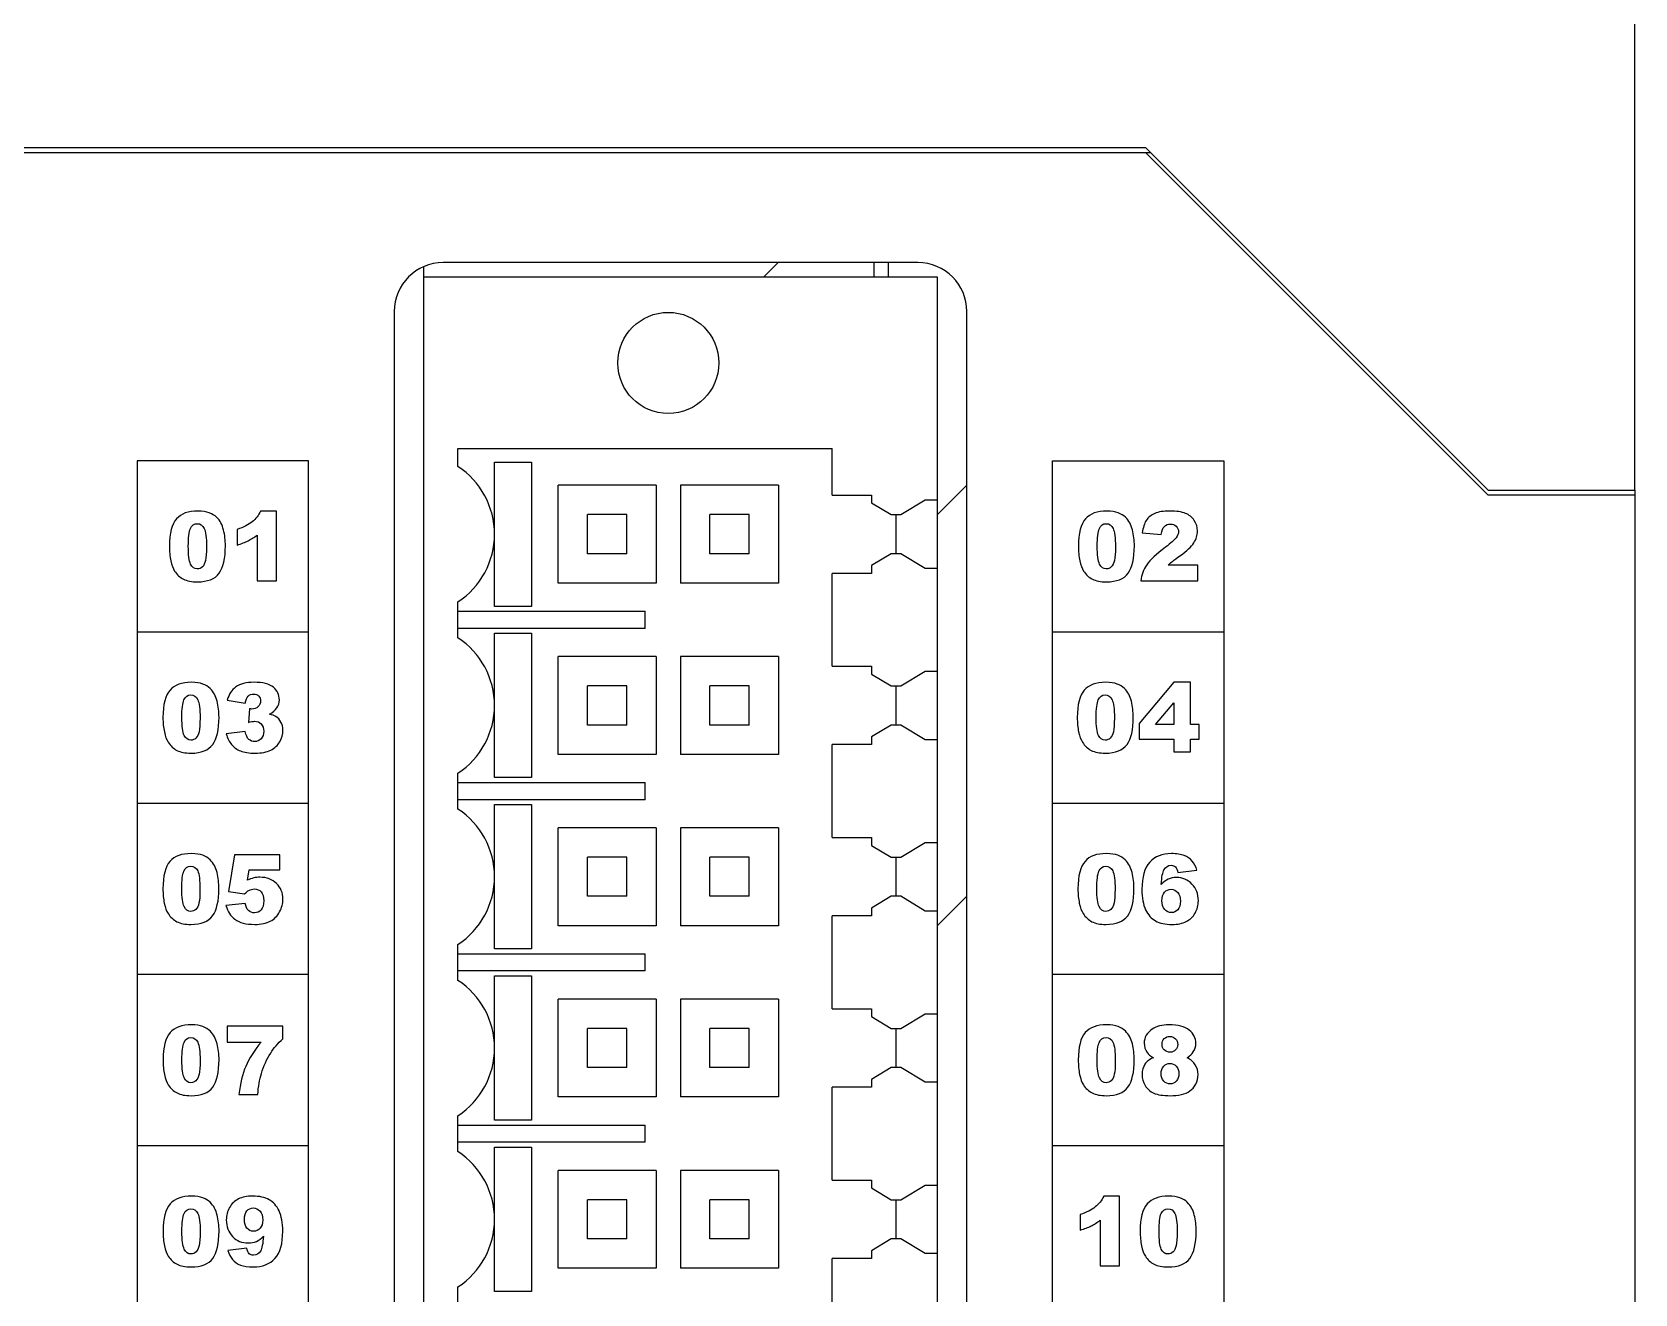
# Model space of a CAD drawing. Header units: millimetres. Extents: x 33 to 632, y -490 to 20.
# Drawn here: x 453.22 to 485.97, y -161.91 to -136.13 of the extents above; entities that cross this region are included whole.
import ezdxf

# ---------------------------------------------------------------- set-up
doc = ezdxf.new("R2010")
doc.units = ezdxf.units.MM

# ---------------------------------------------------------------- blocks, each defined once
blk = doc.blocks.new('MOD_DIM780')
at = {"linetype": 'Continuous'}
for p, q in [((170.969, 124.511), (170.969, 149.511)), ((115.369, 131.411), (161.069, 131.411)), ((115.469, 131.511), (160.969, 131.511)), ((160.969, 131.511), (167.969, 124.511)), ((160.969, 131.411), (167.969, 124.411)), ((146.219, 129.077), (146.219, 128.861)), ((156.319, 129.161), (146.619, 129.161)), ((153.167, 128.861), (153.467, 129.161)), ((155.419, 129.161), (155.419, 128.861)), ((155.719, 128.861), (155.719, 129.161)), ((146.219, 128.861), (146.219, 48.361)), ((156.719, 128.861), (146.219, 128.861)), ((156.719, 48.361), (156.719, 128.861)), ((145.619, 128.161), (145.619, 48.561)), ((157.319, 48.561), (157.319, 128.161)), ((140.369, 125.111), (140.369, 51.611)), ((143.869, 125.111), (140.369, 125.111)), ((143.869, 51.611), (143.869, 125.111)), ((146.919, 124.994), (146.919, 125.361)), ((146.919, 125.361), (154.569, 125.361)), ((154.569, 124.411), (154.569, 125.361)), ((159.069, 51.611), (159.069, 125.111)), ((159.069, 125.111), (162.569, 125.111)), ((162.569, 125.111), (162.569, 51.611)), ((147.669, 123.615), (147.669, 125.086)), ((147.669, 125.086), (148.421, 125.086)), ((148.421, 125.086), (148.421, 122.136)), ((148.969, 122.611), (148.969, 124.611)), ((150.969, 124.611), (148.969, 124.611)), ((150.969, 124.611), (150.969, 122.611)), ((151.469, 124.611), (151.469, 122.611)), ((153.469, 124.611), (151.469, 124.611)), ((153.469, 124.611), (153.469, 122.611)), ((156.719, 124.012), (157.319, 124.612)), ((167.969, 124.511), (170.969, 124.511)), ((170.969, 124.511), (170.969, 38.611)), ((154.569, 124.411), (155.37, 124.411)), ((155.37, 124.411), (155.369, 124.253)), ((155.369, 124.253), (155.772, 124.011)), ((155.969, 124.011), (156.469, 124.311)), ((156.469, 124.311), (156.719, 124.311)), ((170.969, 124.411), (167.969, 124.411)), ((143.212, 124.085), (142.89, 124.085)), ((143.212, 122.661), (143.212, 124.085)), ((149.569, 123.211), (149.569, 124.011)), ((150.369, 124.011), (149.569, 124.011)), ((150.369, 123.211), (150.369, 124.011)), ((152.069, 123.211), (152.069, 124.011)), ((152.869, 124.011), (152.069, 124.011)), ((152.869, 123.211), (152.869, 124.011)), ((155.772, 124.011), (155.969, 124.011)), ((155.869, 124.011), (155.869, 123.211)), ((142.41, 123.709), (142.41, 123.39)), ((142.819, 123.594), (142.819, 122.661)), ((147.669, 122.136), (147.669, 123.607)), ((160.902, 123.638), (161.292, 123.606)), ((150.369, 123.211), (149.569, 123.211)), ((152.869, 123.211), (152.069, 123.211)), ((155.772, 123.211), (155.369, 122.968)), ((155.969, 123.211), (155.772, 123.211)), ((156.469, 122.91), (155.969, 123.211)), ((155.369, 122.968), (155.37, 122.811)), ((156.719, 122.91), (156.469, 122.91)), ((162.041, 122.978), (161.433, 122.978)), ((162.041, 122.661), (162.041, 122.978)), ((142.819, 122.661), (143.212, 122.661)), ((150.969, 122.611), (148.969, 122.611)), ((153.469, 122.611), (151.469, 122.611)), ((154.569, 120.911), (154.569, 122.811)), ((155.37, 122.811), (154.569, 122.811)), ((160.874, 122.661), (162.041, 122.661)), ((146.919, 121.494), (146.919, 122.228)), ((146.919, 122.036), (150.744, 122.036)), ((148.421, 122.136), (147.669, 122.136)), ((150.744, 121.686), (150.744, 122.036)), ((143.869, 121.611), (140.369, 121.611)), ((150.744, 121.686), (146.919, 121.686)), ((147.669, 120.115), (147.669, 121.586)), ((147.669, 121.586), (148.421, 121.586)), ((148.421, 121.586), (148.421, 118.636)), ((162.569, 121.611), (159.069, 121.611)), ((148.969, 119.111), (148.969, 121.111)), ((150.969, 121.111), (148.969, 121.111)), ((150.969, 121.111), (150.969, 119.111)), ((151.469, 121.111), (151.469, 119.111)), ((153.469, 121.111), (151.469, 121.111)), ((153.469, 121.111), (153.469, 119.111)), ((154.569, 120.911), (155.37, 120.911)), ((155.37, 120.911), (155.369, 120.753)), ((155.369, 120.753), (155.772, 120.511)), ((155.969, 120.511), (156.469, 120.811)), ((156.469, 120.811), (156.719, 120.811)), ((161.548, 120.585), (160.84, 119.742)), ((161.887, 120.585), (161.548, 120.585)), ((161.887, 119.724), (161.887, 120.585)), ((142.209, 120.222), (142.576, 120.156)), ((149.569, 119.711), (149.569, 120.511)), ((150.369, 120.511), (149.569, 120.511)), ((150.369, 119.711), (150.369, 120.511)), ((152.069, 119.711), (152.069, 120.511)), ((152.869, 120.511), (152.069, 120.511)), ((152.869, 119.711), (152.869, 120.511)), ((155.772, 120.511), (155.969, 120.511)), ((155.869, 120.511), (155.869, 119.711)), ((142.66, 120.043), (142.64, 119.765)), ((147.669, 118.636), (147.669, 120.107)), ((161.173, 119.724), (161.548, 120.164)), ((161.548, 120.164), (161.548, 119.724)), ((142.576, 119.582), (142.188, 119.53)), ((150.369, 119.711), (149.569, 119.711)), ((152.869, 119.711), (152.069, 119.711)), ((155.772, 119.711), (155.369, 119.468)), ((155.969, 119.711), (155.772, 119.711)), ((156.469, 119.41), (155.969, 119.711)), ((160.84, 119.742), (160.84, 119.422)), ((161.548, 119.724), (161.173, 119.724)), ((162.063, 119.724), (161.887, 119.724)), ((162.063, 119.422), (162.063, 119.724)), ((154.569, 117.411), (154.569, 119.311)), ((155.37, 119.311), (154.569, 119.311)), ((155.369, 119.468), (155.37, 119.311)), ((156.719, 119.41), (156.469, 119.41)), ((160.84, 119.422), (161.548, 119.422)), ((161.548, 119.422), (161.548, 119.161)), ((161.887, 119.161), (161.887, 119.422)), ((161.887, 119.422), (162.063, 119.422)), ((150.969, 119.111), (148.969, 119.111)), ((153.469, 119.111), (151.469, 119.111)), ((161.548, 119.161), (161.887, 119.161)), ((146.919, 117.994), (146.919, 118.728)), ((148.421, 118.636), (147.669, 118.636)), ((146.919, 118.536), (150.744, 118.536)), ((150.744, 118.186), (150.744, 118.536)), ((143.869, 118.111), (140.369, 118.111)), ((150.744, 118.186), (146.919, 118.186)), ((147.669, 116.615), (147.669, 118.086)), ((147.669, 118.086), (148.421, 118.086)), ((148.421, 118.086), (148.421, 115.136)), ((162.569, 118.111), (159.069, 118.111)), ((148.969, 115.611), (148.969, 117.611)), ((150.969, 117.611), (148.969, 117.611)), ((150.969, 117.611), (150.969, 115.611)), ((151.469, 117.611), (151.469, 115.611)), ((153.469, 117.611), (151.469, 117.611)), ((153.469, 117.611), (153.469, 115.611)), ((154.569, 117.411), (155.37, 117.411)), ((155.37, 117.411), (155.369, 117.253)), ((155.369, 117.253), (155.772, 117.011)), ((155.969, 117.011), (156.469, 117.311)), ((156.469, 117.311), (156.719, 117.311)), ((142.355, 117.061), (142.232, 116.308)), ((143.279, 117.061), (142.355, 117.061)), ((143.279, 116.75), (143.279, 117.061)), ((149.569, 116.211), (149.569, 117.011)), ((150.369, 117.011), (149.569, 117.011)), ((150.369, 116.211), (150.369, 117.011)), ((152.069, 116.211), (152.069, 117.011)), ((152.869, 117.011), (152.069, 117.011)), ((152.869, 116.211), (152.869, 117.011)), ((155.772, 117.011), (155.969, 117.011)), ((155.869, 117.011), (155.869, 116.211)), ((142.62, 116.54), (142.653, 116.75)), ((142.653, 116.75), (143.279, 116.75)), ((147.669, 115.136), (147.669, 116.607)), ((161.633, 116.698), (162.02, 116.746)), ((142.232, 116.308), (142.563, 116.26)), ((142.575, 116.067), (142.181, 116.024)), ((150.369, 116.211), (149.569, 116.211)), ((152.869, 116.211), (152.069, 116.211)), ((155.772, 116.211), (155.369, 115.968)), ((155.369, 115.968), (155.37, 115.811)), ((155.969, 116.211), (155.772, 116.211)), ((156.469, 115.91), (155.969, 116.211)), ((156.719, 115.612), (157.319, 116.212)), ((150.969, 115.611), (148.969, 115.611)), ((153.469, 115.611), (151.469, 115.611)), ((154.569, 113.911), (154.569, 115.811)), ((155.37, 115.811), (154.569, 115.811)), ((156.719, 115.91), (156.469, 115.91)), ((146.919, 114.494), (146.919, 115.228)), ((146.919, 115.036), (150.744, 115.036)), ((148.421, 115.136), (147.669, 115.136)), ((150.744, 114.686), (150.744, 115.036)), ((150.744, 114.686), (146.919, 114.686)), ((143.869, 114.611), (140.369, 114.611)), ((147.669, 113.115), (147.669, 114.586)), ((147.669, 114.586), (148.421, 114.586)), ((148.421, 114.586), (148.421, 111.636)), ((162.569, 114.611), (159.069, 114.611)), ((148.969, 112.111), (148.969, 114.111)), ((150.969, 114.111), (148.969, 114.111)), ((150.969, 114.111), (150.969, 112.111)), ((151.469, 114.111), (151.469, 112.111)), ((153.469, 114.111), (151.469, 114.111)), ((153.469, 114.111), (153.469, 112.111)), ((154.569, 113.911), (155.37, 113.911)), ((155.37, 113.911), (155.369, 113.753)), ((155.369, 113.753), (155.772, 113.511)), ((155.969, 113.511), (156.469, 113.811)), ((156.469, 113.811), (156.719, 113.811)), ((142.207, 113.561), (142.207, 113.232)), ((143.343, 113.561), (142.207, 113.561)), ((143.343, 113.298), (143.343, 113.561)), ((149.569, 112.711), (149.569, 113.511)), ((150.369, 113.511), (149.569, 113.511)), ((150.369, 112.711), (150.369, 113.511)), ((152.069, 112.711), (152.069, 113.511)), ((152.869, 113.511), (152.069, 113.511)), ((152.869, 112.711), (152.869, 113.511)), ((155.772, 113.511), (155.969, 113.511)), ((155.869, 113.511), (155.869, 112.711)), ((142.207, 113.232), (142.898, 113.232)), ((147.669, 111.636), (147.669, 113.107)), ((150.369, 112.711), (149.569, 112.711)), ((152.869, 112.711), (152.069, 112.711)), ((155.772, 112.711), (155.369, 112.468)), ((155.969, 112.711), (155.772, 112.711)), ((156.469, 112.41), (155.969, 112.711)), ((155.369, 112.468), (155.37, 112.311)), ((156.719, 112.41), (156.469, 112.41)), ((142.443, 112.161), (142.831, 112.161)), ((150.969, 112.111), (148.969, 112.111)), ((153.469, 112.111), (151.469, 112.111)), ((155.37, 112.311), (154.569, 112.311)), ((154.569, 110.411), (154.569, 112.311)), ((146.919, 110.994), (146.919, 111.728)), ((146.919, 111.536), (150.744, 111.536)), ((148.421, 111.636), (147.669, 111.636)), ((150.744, 111.186), (150.744, 111.536)), ((143.869, 111.111), (140.369, 111.111)), ((150.744, 111.186), (146.919, 111.186)), ((147.669, 109.615), (147.669, 111.086)), ((147.669, 111.086), (148.421, 111.086)), ((148.421, 111.086), (148.421, 108.136)), ((162.569, 111.111), (159.069, 111.111)), ((148.969, 108.611), (148.969, 110.611)), ((150.969, 110.611), (148.969, 110.611)), ((150.969, 110.611), (150.969, 108.611)), ((151.469, 110.611), (151.469, 108.611)), ((153.469, 110.611), (151.469, 110.611)), ((153.469, 110.611), (153.469, 108.611)), ((154.569, 110.411), (155.37, 110.411)), ((155.37, 110.411), (155.369, 110.253)), ((155.369, 110.253), (155.772, 110.011)), ((155.969, 110.011), (156.469, 110.311)), ((156.469, 110.311), (156.719, 110.311)), ((160.437, 110.085), (160.115, 110.085)), ((160.437, 108.661), (160.437, 110.085)), ((149.569, 109.211), (149.569, 110.011)), ((150.369, 110.011), (149.569, 110.011)), ((150.369, 109.211), (150.369, 110.011)), ((152.069, 109.211), (152.069, 110.011)), ((152.869, 110.011), (152.069, 110.011)), ((152.869, 109.211), (152.869, 110.011)), ((155.772, 110.011), (155.969, 110.011)), ((155.869, 110.011), (155.869, 109.211)), ((147.669, 108.136), (147.669, 109.607)), ((159.635, 109.709), (159.635, 109.39)), ((160.043, 109.594), (160.043, 108.661)), ((150.369, 109.211), (149.569, 109.211)), ((152.869, 109.211), (152.069, 109.211)), ((155.772, 109.211), (155.369, 108.968)), ((155.969, 109.211), (155.772, 109.211)), ((156.469, 108.91), (155.969, 109.211)), ((142.605, 109.024), (142.218, 108.975)), ((155.37, 108.811), (154.569, 108.811)), ((154.569, 106.911), (154.569, 108.811)), ((155.369, 108.968), (155.37, 108.811)), ((156.719, 108.91), (156.469, 108.91)), ((150.969, 108.611), (148.969, 108.611)), ((153.469, 108.611), (151.469, 108.611)), ((160.043, 108.661), (160.437, 108.661)), ((146.919, 107.494), (146.919, 108.228)), ((148.421, 108.136), (147.669, 108.136))]:
    blk.add_line(p, q, dxfattribs=at)
blk.add_circle((151.219, 127.111), 1.033, dxfattribs=at)
for centre, radius, start, end in [((146.619, 128.161), 1, 90, 180), ((156.319, 128.161), 1, 0, 90), ((146.019, 123.611), 1.65, 303.0557, 56.9443), ((146.019, 120.111), 1.65, 303.0557, 56.9443), ((146.019, 116.611), 1.65, 303.0557, 56.9443), ((146.019, 113.111), 1.65, 303.0557, 56.9443), ((161.479, 113.208), 1.071, 270.0061, 282.0044), ((146.019, 109.611), 1.65, 303.0557, 56.9443)]:
    blk.add_arc(centre, radius, start, end, dxfattribs=at)
for points in [[(141.17, 123.925), (141.074, 123.818), (141.026, 123.632), (141.026, 123.366)], [(141.608, 124.085), (141.411, 124.085), (141.265, 124.031), (141.17, 123.925)], [(141.455, 123.727), (141.484, 123.792), (141.53, 123.826), (141.594, 123.826)], [(141.594, 123.826), (141.657, 123.826), (141.704, 123.793), (141.736, 123.729)], [(141.84, 124.049), (141.779, 124.072), (141.701, 124.085), (141.608, 124.085)], [(141.988, 123.959), (141.95, 123.996), (141.9, 124.026), (141.84, 124.049)], [(142.078, 123.841), (142.056, 123.882), (142.026, 123.921), (141.988, 123.959)], [(142.131, 123.698), (142.118, 123.752), (142.1, 123.8), (142.078, 123.841)], [(142.719, 123.863), (142.645, 123.803), (142.542, 123.751), (142.41, 123.709)], [(142.89, 124.085), (142.848, 123.997), (142.791, 123.922), (142.719, 123.863)], [(159.741, 123.925), (159.646, 123.818), (159.598, 123.632), (159.598, 123.366)], [(160.179, 124.085), (159.983, 124.085), (159.837, 124.031), (159.741, 123.925)], [(160.027, 123.727), (160.055, 123.792), (160.101, 123.826), (160.166, 123.826)], [(160.166, 123.826), (160.229, 123.826), (160.276, 123.793), (160.307, 123.729)], [(160.411, 124.049), (160.35, 124.072), (160.273, 124.085), (160.179, 124.085)], [(160.559, 123.959), (160.521, 123.996), (160.472, 124.026), (160.411, 124.049)], [(160.649, 123.841), (160.627, 123.882), (160.598, 123.921), (160.559, 123.959)], [(160.703, 123.698), (160.689, 123.752), (160.671, 123.8), (160.649, 123.841)], [(160.986, 123.894), (160.945, 123.832), (160.918, 123.747), (160.902, 123.638)], [(161.158, 124.035), (161.084, 124.002), (161.026, 123.955), (160.986, 123.894)], [(161.467, 124.085), (161.335, 124.085), (161.233, 124.067), (161.158, 124.035)], [(161.355, 123.771), (161.386, 123.802), (161.428, 123.818), (161.477, 123.818)], [(161.786, 124.037), (161.709, 124.068), (161.603, 124.085), (161.467, 124.085)], [(161.477, 123.818), (161.525, 123.818), (161.564, 123.803), (161.596, 123.772)], [(161.965, 123.894), (161.921, 123.959), (161.862, 124.006), (161.786, 124.037)], [(162.031, 123.677), (162.031, 123.757), (162.009, 123.829), (161.965, 123.894)], [(141.412, 123.365), (141.412, 123.541), (141.426, 123.662), (141.455, 123.727)], [(141.736, 123.729), (141.767, 123.665), (141.784, 123.54), (141.784, 123.355)], [(142.17, 123.371), (142.17, 123.484), (142.157, 123.593), (142.131, 123.698)], [(142.41, 123.39), (142.5, 123.417), (142.574, 123.446), (142.634, 123.476)], [(142.634, 123.476), (142.693, 123.506), (142.755, 123.545), (142.819, 123.594)], [(159.984, 123.365), (159.984, 123.541), (159.998, 123.662), (160.027, 123.727)], [(160.307, 123.729), (160.339, 123.665), (160.355, 123.54), (160.355, 123.355)], [(160.742, 123.371), (160.742, 123.484), (160.729, 123.593), (160.703, 123.698)], [(161.292, 123.606), (161.302, 123.684), (161.323, 123.74), (161.355, 123.771)], [(161.595, 123.539), (161.563, 123.494), (161.491, 123.429), (161.377, 123.345)], [(161.643, 123.663), (161.643, 123.623), (161.627, 123.582), (161.595, 123.539)], [(161.596, 123.772), (161.627, 123.742), (161.643, 123.705), (161.643, 123.663)], [(161.956, 123.432), (162.005, 123.51), (162.031, 123.591), (162.031, 123.677)], [(141.026, 123.366), (141.026, 123.258), (141.035, 123.159), (141.054, 123.069)], [(141.459, 123), (141.427, 123.065), (141.412, 123.187), (141.412, 123.365)], [(141.784, 123.355), (141.784, 123.228), (141.776, 123.134), (141.763, 123.075)], [(142.042, 122.813), (142.127, 122.931), (142.17, 123.117), (142.17, 123.371)], [(159.598, 123.366), (159.598, 123.258), (159.606, 123.159), (159.626, 123.069)], [(160.03, 123), (159.999, 123.065), (159.984, 123.187), (159.984, 123.365)], [(160.355, 123.355), (160.355, 123.228), (160.347, 123.134), (160.334, 123.075)], [(160.613, 122.813), (160.699, 122.931), (160.742, 123.117), (160.742, 123.371)], [(161.377, 123.345), (161.19, 123.207), (161.063, 123.087), (160.995, 122.985)], [(161.526, 123.062), (161.553, 123.084), (161.605, 123.122), (161.683, 123.177)], [(161.683, 123.177), (161.815, 123.269), (161.906, 123.354), (161.956, 123.432)], [(141.054, 123.069), (141.073, 122.98), (141.099, 122.91), (141.132, 122.858)], [(141.132, 122.858), (141.179, 122.786), (141.239, 122.73), (141.312, 122.693)], [(141.596, 122.902), (141.536, 122.902), (141.49, 122.935), (141.459, 123)], [(141.699, 122.943), (141.67, 122.916), (141.636, 122.902), (141.596, 122.902)], [(141.597, 122.637), (141.807, 122.637), (141.955, 122.695), (142.042, 122.813)], [(141.763, 123.075), (141.749, 123.015), (141.727, 122.971), (141.699, 122.943)], [(159.626, 123.069), (159.645, 122.98), (159.67, 122.91), (159.704, 122.858)], [(159.704, 122.858), (159.751, 122.786), (159.811, 122.73), (159.883, 122.693)], [(160.168, 122.902), (160.108, 122.902), (160.062, 122.935), (160.03, 123)], [(160.27, 122.943), (160.241, 122.916), (160.207, 122.902), (160.168, 122.902)], [(160.169, 122.637), (160.379, 122.637), (160.527, 122.695), (160.613, 122.813)], [(160.334, 123.075), (160.321, 123.015), (160.299, 122.971), (160.27, 122.943)], [(160.995, 122.985), (160.927, 122.884), (160.887, 122.775), (160.874, 122.661)], [(161.433, 122.978), (161.469, 123.012), (161.499, 123.041), (161.526, 123.062)], [(141.312, 122.693), (141.384, 122.656), (141.479, 122.637), (141.597, 122.637)], [(159.883, 122.693), (159.956, 122.656), (160.05, 122.637), (160.169, 122.637)], [(141.476, 120.585), (141.279, 120.585), (141.133, 120.531), (141.038, 120.425)], [(141.708, 120.549), (141.647, 120.572), (141.57, 120.585), (141.476, 120.585)], [(141.856, 120.459), (141.818, 120.496), (141.768, 120.526), (141.708, 120.549)], [(142.754, 120.585), (142.594, 120.585), (142.471, 120.553), (142.384, 120.491)], [(143.15, 120.482), (143.068, 120.55), (142.936, 120.585), (142.754, 120.585)], [(160.157, 120.585), (159.96, 120.585), (159.814, 120.531), (159.719, 120.425)], [(160.389, 120.549), (160.328, 120.572), (160.251, 120.585), (160.157, 120.585)], [(160.537, 120.459), (160.499, 120.496), (160.449, 120.526), (160.389, 120.549)], [(141.038, 120.425), (140.942, 120.318), (140.894, 120.132), (140.894, 119.866)], [(141.28, 119.865), (141.28, 120.041), (141.295, 120.162), (141.323, 120.227)], [(141.323, 120.227), (141.352, 120.292), (141.398, 120.326), (141.463, 120.326)], [(141.463, 120.326), (141.526, 120.326), (141.573, 120.293), (141.604, 120.229)], [(141.604, 120.229), (141.636, 120.165), (141.652, 120.04), (141.652, 119.855)], [(141.946, 120.341), (141.924, 120.382), (141.894, 120.421), (141.856, 120.459)], [(141.999, 120.198), (141.986, 120.252), (141.968, 120.3), (141.946, 120.341)], [(142.039, 119.871), (142.039, 119.984), (142.025, 120.093), (141.999, 120.198)], [(142.384, 120.491), (142.297, 120.428), (142.239, 120.338), (142.209, 120.222)], [(142.576, 120.156), (142.586, 120.225), (142.606, 120.273), (142.634, 120.301)], [(142.634, 120.301), (142.663, 120.329), (142.7, 120.343), (142.746, 120.343)], [(142.746, 120.343), (142.79, 120.343), (142.825, 120.33), (142.851, 120.304)], [(142.889, 120.203), (142.889, 120.158), (142.872, 120.119), (142.838, 120.087)], [(142.851, 120.304), (142.876, 120.279), (142.889, 120.245), (142.889, 120.203)], [(143.272, 120.225), (143.272, 120.329), (143.231, 120.414), (143.15, 120.482)], [(143.223, 120.061), (143.255, 120.11), (143.272, 120.164), (143.272, 120.225)], [(159.719, 120.425), (159.623, 120.318), (159.575, 120.132), (159.575, 119.866)], [(159.961, 119.865), (159.961, 120.041), (159.976, 120.162), (160.004, 120.227)], [(160.004, 120.227), (160.033, 120.292), (160.079, 120.326), (160.144, 120.326)], [(160.144, 120.326), (160.207, 120.326), (160.253, 120.293), (160.285, 120.229)], [(160.285, 120.229), (160.316, 120.165), (160.333, 120.04), (160.333, 119.855)], [(160.627, 120.341), (160.605, 120.382), (160.575, 120.421), (160.537, 120.459)], [(160.68, 120.198), (160.667, 120.252), (160.649, 120.3), (160.627, 120.341)], [(160.719, 119.871), (160.719, 119.984), (160.706, 120.093), (160.68, 120.198)], [(140.894, 119.866), (140.894, 119.758), (140.903, 119.659), (140.922, 119.569)], [(141.327, 119.5), (141.296, 119.565), (141.28, 119.687), (141.28, 119.865)], [(141.91, 119.313), (141.996, 119.431), (142.039, 119.617), (142.039, 119.871)], [(142.711, 120.038), (142.698, 120.038), (142.681, 120.039), (142.66, 120.043)], [(142.838, 120.087), (142.803, 120.055), (142.761, 120.038), (142.711, 120.038)], [(143.073, 119.932), (143.14, 119.969), (143.189, 120.012), (143.223, 120.061)], [(143.197, 119.885), (143.168, 119.903), (143.126, 119.919), (143.073, 119.932)], [(143.305, 119.772), (143.279, 119.819), (143.243, 119.857), (143.197, 119.885)], [(159.575, 119.866), (159.575, 119.758), (159.584, 119.659), (159.603, 119.569)], [(160.008, 119.5), (159.976, 119.565), (159.961, 119.687), (159.961, 119.865)], [(160.591, 119.313), (160.676, 119.431), (160.719, 119.617), (160.719, 119.871)], [(140.922, 119.569), (140.941, 119.48), (140.967, 119.41), (141.001, 119.358)], [(141.631, 119.575), (141.617, 119.515), (141.595, 119.471), (141.567, 119.443)], [(141.652, 119.855), (141.652, 119.728), (141.644, 119.634), (141.631, 119.575)], [(142.647, 119.419), (142.614, 119.449), (142.591, 119.504), (142.576, 119.582)], [(142.64, 119.765), (142.694, 119.78), (142.736, 119.788), (142.766, 119.788)], [(142.766, 119.788), (142.824, 119.788), (142.868, 119.77), (142.902, 119.734)], [(142.952, 119.584), (142.952, 119.52), (142.934, 119.469), (142.9, 119.431)], [(142.902, 119.734), (142.935, 119.698), (142.952, 119.649), (142.952, 119.584)], [(143.28, 119.37), (143.322, 119.444), (143.344, 119.523), (143.344, 119.605)], [(143.344, 119.605), (143.344, 119.67), (143.331, 119.725), (143.305, 119.772)], [(159.603, 119.569), (159.622, 119.48), (159.648, 119.41), (159.682, 119.358)], [(160.312, 119.575), (160.298, 119.515), (160.276, 119.471), (160.248, 119.443)], [(160.333, 119.855), (160.333, 119.728), (160.325, 119.634), (160.312, 119.575)], [(141.001, 119.358), (141.047, 119.286), (141.107, 119.23), (141.18, 119.193)], [(141.465, 119.402), (141.404, 119.402), (141.359, 119.435), (141.327, 119.5)], [(141.567, 119.443), (141.538, 119.416), (141.504, 119.402), (141.465, 119.402)], [(141.466, 119.137), (141.676, 119.137), (141.824, 119.195), (141.91, 119.313)], [(142.188, 119.53), (142.212, 119.442), (142.249, 119.37), (142.296, 119.313)], [(142.296, 119.313), (142.344, 119.255), (142.404, 119.211), (142.478, 119.182)], [(142.77, 119.374), (142.72, 119.374), (142.679, 119.388), (142.647, 119.419)], [(142.9, 119.431), (142.866, 119.393), (142.822, 119.374), (142.77, 119.374)], [(143.096, 119.197), (143.176, 119.237), (143.237, 119.295), (143.28, 119.37)], [(159.682, 119.358), (159.728, 119.286), (159.788, 119.23), (159.861, 119.193)], [(160.145, 119.402), (160.085, 119.402), (160.039, 119.435), (160.008, 119.5)], [(160.248, 119.443), (160.219, 119.416), (160.185, 119.402), (160.145, 119.402)], [(160.146, 119.137), (160.357, 119.137), (160.505, 119.195), (160.591, 119.313)], [(141.18, 119.193), (141.253, 119.156), (141.347, 119.137), (141.466, 119.137)], [(142.478, 119.182), (142.551, 119.152), (142.652, 119.137), (142.78, 119.137)], [(142.78, 119.137), (142.909, 119.137), (143.015, 119.158), (143.096, 119.197)], [(159.861, 119.193), (159.933, 119.156), (160.028, 119.137), (160.146, 119.137)], [(141.037, 116.925), (140.941, 116.818), (140.893, 116.632), (140.893, 116.366)], [(141.475, 117.085), (141.278, 117.085), (141.132, 117.031), (141.037, 116.925)], [(141.707, 117.049), (141.646, 117.072), (141.568, 117.085), (141.475, 117.085)], [(141.855, 116.959), (141.817, 116.996), (141.767, 117.026), (141.707, 117.049)], [(141.944, 116.841), (141.923, 116.882), (141.893, 116.921), (141.855, 116.959)], [(159.733, 116.925), (159.637, 116.818), (159.589, 116.632), (159.589, 116.366)], [(160.171, 117.085), (159.974, 117.085), (159.828, 117.031), (159.733, 116.925)], [(160.403, 117.049), (160.342, 117.072), (160.264, 117.085), (160.171, 117.085)], [(160.551, 116.959), (160.513, 116.996), (160.463, 117.026), (160.403, 117.049)], [(160.641, 116.841), (160.619, 116.882), (160.589, 116.921), (160.551, 116.959)], [(161.497, 117.085), (161.308, 117.085), (161.161, 117.025), (161.055, 116.908)], [(161.761, 117.045), (161.696, 117.071), (161.608, 117.085), (161.497, 117.085)], [(161.922, 116.932), (161.879, 116.982), (161.826, 117.02), (161.761, 117.045)], [(162.02, 116.746), (161.997, 116.82), (161.964, 116.883), (161.922, 116.932)], [(141.279, 116.365), (141.279, 116.541), (141.293, 116.662), (141.322, 116.727)], [(141.322, 116.727), (141.35, 116.792), (141.396, 116.826), (141.461, 116.826)], [(141.461, 116.826), (141.524, 116.826), (141.571, 116.793), (141.603, 116.729)], [(141.603, 116.729), (141.634, 116.665), (141.65, 116.54), (141.65, 116.355)], [(141.998, 116.698), (141.985, 116.752), (141.966, 116.8), (141.944, 116.841)], [(142.037, 116.371), (142.037, 116.484), (142.024, 116.593), (141.998, 116.698)], [(142.874, 116.601), (142.832, 116.601), (142.79, 116.596), (142.748, 116.586)], [(143.214, 116.474), (143.127, 116.558), (143.013, 116.601), (142.874, 116.601)], [(159.975, 116.365), (159.975, 116.541), (159.989, 116.662), (160.018, 116.727)], [(160.018, 116.727), (160.047, 116.792), (160.092, 116.826), (160.157, 116.826)], [(160.157, 116.826), (160.22, 116.826), (160.267, 116.793), (160.299, 116.729)], [(160.299, 116.729), (160.33, 116.665), (160.347, 116.54), (160.347, 116.355)], [(160.694, 116.698), (160.681, 116.752), (160.663, 116.8), (160.641, 116.841)], [(160.733, 116.371), (160.733, 116.484), (160.72, 116.593), (160.694, 116.698)], [(161.055, 116.908), (160.948, 116.79), (160.896, 116.605), (160.896, 116.353)], [(161.29, 116.456), (161.301, 116.606), (161.321, 116.704), (161.346, 116.751)], [(161.346, 116.751), (161.381, 116.813), (161.43, 116.846), (161.493, 116.846)], [(161.603, 116.595), (161.538, 116.595), (161.482, 116.583), (161.433, 116.56)], [(161.493, 116.846), (161.528, 116.846), (161.557, 116.834), (161.581, 116.812)], [(161.581, 116.812), (161.605, 116.789), (161.622, 116.751), (161.633, 116.698)], [(161.919, 116.461), (161.833, 116.55), (161.727, 116.595), (161.603, 116.595)], [(140.893, 116.366), (140.893, 116.258), (140.902, 116.159), (140.921, 116.069)], [(141.326, 116), (141.294, 116.065), (141.279, 116.187), (141.279, 116.365)], [(141.65, 116.355), (141.65, 116.228), (141.643, 116.134), (141.629, 116.075)], [(141.908, 115.813), (141.994, 115.931), (142.037, 116.117), (142.037, 116.371)], [(142.563, 116.26), (142.594, 116.295), (142.623, 116.32), (142.649, 116.333)], [(142.748, 116.586), (142.706, 116.576), (142.663, 116.56), (142.62, 116.54)], [(142.649, 116.333), (142.684, 116.351), (142.72, 116.361), (142.758, 116.361)], [(142.758, 116.361), (142.817, 116.361), (142.864, 116.341), (142.9, 116.302)], [(142.9, 116.302), (142.936, 116.263), (142.954, 116.202), (142.954, 116.119)], [(143.345, 116.154), (143.345, 116.282), (143.301, 116.389), (143.214, 116.474)], [(159.589, 116.366), (159.589, 116.258), (159.598, 116.159), (159.617, 116.069)], [(160.022, 116), (159.99, 116.065), (159.975, 116.187), (159.975, 116.365)], [(160.347, 116.355), (160.347, 116.228), (160.339, 116.134), (160.326, 116.075)], [(160.605, 115.813), (160.69, 115.931), (160.733, 116.117), (160.733, 116.371)], [(160.896, 116.353), (160.896, 116.18), (160.92, 116.042), (160.971, 115.937)], [(161.433, 116.56), (161.384, 116.537), (161.336, 116.503), (161.29, 116.456)], [(161.303, 116.122), (161.303, 116.196), (161.322, 116.254), (161.358, 116.294)], [(161.358, 116.294), (161.394, 116.334), (161.44, 116.354), (161.494, 116.354)], [(161.494, 116.354), (161.547, 116.354), (161.591, 116.333), (161.627, 116.292)], [(161.627, 116.292), (161.662, 116.25), (161.681, 116.19), (161.681, 116.111)], [(162.049, 116.122), (162.049, 116.259), (162.005, 116.371), (161.919, 116.461)], [(140.921, 116.069), (140.94, 115.98), (140.966, 115.91), (140.999, 115.858)], [(141.463, 115.902), (141.403, 115.902), (141.357, 115.935), (141.326, 116)], [(141.565, 115.943), (141.537, 115.916), (141.502, 115.902), (141.463, 115.902)], [(141.629, 116.075), (141.616, 116.015), (141.594, 115.971), (141.565, 115.943)], [(142.181, 116.024), (142.2, 115.958), (142.224, 115.903), (142.253, 115.859)], [(142.641, 115.922), (142.606, 115.955), (142.584, 116.004), (142.575, 116.067)], [(142.954, 116.119), (142.954, 116.037), (142.936, 115.976), (142.9, 115.935)], [(143.278, 115.894), (143.323, 115.977), (143.345, 116.064), (143.345, 116.154)], [(159.617, 116.069), (159.636, 115.98), (159.662, 115.91), (159.695, 115.858)], [(160.159, 115.902), (160.099, 115.902), (160.053, 115.935), (160.022, 116)], [(160.262, 115.943), (160.233, 115.916), (160.198, 115.902), (160.159, 115.902)], [(160.326, 116.075), (160.312, 116.015), (160.29, 115.971), (160.262, 115.943)], [(160.971, 115.937), (161.022, 115.832), (161.089, 115.756), (161.174, 115.708)], [(161.361, 115.943), (161.323, 115.986), (161.303, 116.046), (161.303, 116.122)], [(161.501, 115.879), (161.446, 115.879), (161.399, 115.9), (161.361, 115.943)], [(161.629, 115.937), (161.595, 115.898), (161.552, 115.879), (161.501, 115.879)], [(161.681, 116.111), (161.681, 116.034), (161.663, 115.976), (161.629, 115.937)], [(161.983, 115.869), (162.027, 115.945), (162.049, 116.029), (162.049, 116.122)], [(140.999, 115.858), (141.046, 115.786), (141.106, 115.73), (141.179, 115.693)], [(141.179, 115.693), (141.251, 115.656), (141.346, 115.637), (141.464, 115.637)], [(141.464, 115.637), (141.674, 115.637), (141.822, 115.695), (141.908, 115.813)], [(142.253, 115.859), (142.282, 115.815), (142.319, 115.775), (142.365, 115.741)], [(142.365, 115.741), (142.41, 115.707), (142.467, 115.68), (142.533, 115.663)], [(142.533, 115.663), (142.599, 115.646), (142.678, 115.637), (142.771, 115.637)], [(142.767, 115.874), (142.718, 115.874), (142.676, 115.89), (142.641, 115.922)], [(142.9, 115.935), (142.865, 115.894), (142.82, 115.874), (142.767, 115.874)], [(142.771, 115.637), (142.898, 115.637), (143.004, 115.659), (143.087, 115.703)], [(143.087, 115.703), (143.169, 115.747), (143.233, 115.81), (143.278, 115.894)], [(159.695, 115.858), (159.742, 115.786), (159.802, 115.73), (159.875, 115.693)], [(159.875, 115.693), (159.947, 115.656), (160.042, 115.637), (160.16, 115.637)], [(160.16, 115.637), (160.37, 115.637), (160.518, 115.695), (160.605, 115.813)], [(161.174, 115.708), (161.259, 115.661), (161.371, 115.637), (161.512, 115.637)], [(161.512, 115.637), (161.628, 115.637), (161.725, 115.657), (161.802, 115.695)], [(161.802, 115.695), (161.879, 115.734), (161.939, 115.792), (161.983, 115.869)], [(141.039, 113.425), (140.944, 113.318), (140.896, 113.132), (140.896, 112.866)], [(141.477, 113.585), (141.281, 113.585), (141.135, 113.531), (141.039, 113.425)], [(141.325, 113.227), (141.353, 113.292), (141.399, 113.326), (141.464, 113.326)], [(141.464, 113.326), (141.527, 113.326), (141.574, 113.293), (141.605, 113.229)], [(141.709, 113.549), (141.648, 113.572), (141.571, 113.585), (141.477, 113.585)], [(141.858, 113.459), (141.819, 113.496), (141.77, 113.526), (141.709, 113.549)], [(141.947, 113.341), (141.925, 113.382), (141.896, 113.421), (141.858, 113.459)], [(142.001, 113.198), (141.987, 113.252), (141.969, 113.3), (141.947, 113.341)], [(159.738, 113.425), (159.643, 113.318), (159.595, 113.132), (159.595, 112.866)], [(160.177, 113.585), (159.98, 113.585), (159.834, 113.531), (159.738, 113.425)], [(160.024, 113.227), (160.052, 113.292), (160.098, 113.326), (160.163, 113.326)], [(160.163, 113.326), (160.226, 113.326), (160.273, 113.293), (160.304, 113.229)], [(160.409, 113.549), (160.347, 113.572), (160.27, 113.585), (160.177, 113.585)], [(160.557, 113.459), (160.518, 113.496), (160.469, 113.526), (160.409, 113.549)], [(160.646, 113.341), (160.624, 113.382), (160.595, 113.421), (160.557, 113.459)], [(160.7, 113.198), (160.686, 113.252), (160.668, 113.3), (160.646, 113.341)], [(161.108, 113.498), (160.997, 113.424), (160.942, 113.328), (160.942, 113.211)], [(161.449, 113.585), (161.307, 113.585), (161.194, 113.556), (161.108, 113.498)], [(161.352, 113.303), (161.382, 113.332), (161.42, 113.348), (161.468, 113.348)], [(161.863, 113.477), (161.773, 113.548), (161.636, 113.585), (161.449, 113.585)], [(161.468, 113.348), (161.514, 113.348), (161.552, 113.332), (161.582, 113.302)], [(161.998, 113.208), (161.998, 113.316), (161.953, 113.406), (161.863, 113.477)], [(141.282, 112.865), (141.282, 113.041), (141.296, 113.162), (141.325, 113.227)], [(141.605, 113.229), (141.637, 113.165), (141.653, 113.04), (141.653, 112.855)], [(142.04, 112.871), (142.04, 112.984), (142.027, 113.093), (142.001, 113.198)], [(142.898, 113.232), (142.756, 113.056), (142.652, 112.89), (142.587, 112.736)], [(142.904, 112.588), (142.951, 112.742), (143.015, 112.883), (143.095, 113.009)], [(143.095, 113.009), (143.161, 113.112), (143.243, 113.208), (143.343, 113.298)], [(159.981, 112.865), (159.981, 113.041), (159.995, 113.162), (160.024, 113.227)], [(160.304, 113.229), (160.336, 113.165), (160.352, 113.04), (160.352, 112.855)], [(160.739, 112.871), (160.739, 112.984), (160.726, 113.093), (160.7, 113.198)], [(160.942, 113.211), (160.942, 113.14), (160.962, 113.077), (161, 113.022)], [(161, 113.022), (161.027, 112.982), (161.072, 112.946), (161.133, 112.913)], [(161.308, 113.188), (161.308, 113.235), (161.323, 113.273), (161.352, 113.303)], [(161.353, 113.071), (161.323, 113.1), (161.308, 113.14), (161.308, 113.188)], [(161.474, 113.027), (161.424, 113.027), (161.384, 113.041), (161.353, 113.071)], [(161.584, 113.071), (161.556, 113.041), (161.518, 113.027), (161.474, 113.027)], [(161.582, 113.302), (161.612, 113.271), (161.627, 113.232), (161.627, 113.184)], [(161.627, 113.184), (161.627, 113.138), (161.613, 113.099), (161.584, 113.071)], [(161.818, 112.913), (161.875, 112.951), (161.917, 112.991), (161.944, 113.032)], [(161.944, 113.032), (161.98, 113.086), (161.998, 113.145), (161.998, 113.208)], [(140.896, 112.866), (140.896, 112.758), (140.904, 112.659), (140.924, 112.569)], [(141.329, 112.5), (141.297, 112.565), (141.282, 112.687), (141.282, 112.865)], [(141.653, 112.855), (141.653, 112.728), (141.646, 112.634), (141.632, 112.575)], [(141.911, 112.313), (141.997, 112.431), (142.04, 112.617), (142.04, 112.871)], [(142.587, 112.736), (142.521, 112.581), (142.474, 112.389), (142.443, 112.161)], [(159.595, 112.866), (159.595, 112.758), (159.604, 112.659), (159.623, 112.569)], [(160.028, 112.5), (159.996, 112.565), (159.981, 112.687), (159.981, 112.865)], [(160.352, 112.855), (160.352, 112.728), (160.345, 112.634), (160.331, 112.575)], [(160.61, 112.313), (160.696, 112.431), (160.739, 112.617), (160.739, 112.871)], [(160.957, 112.78), (160.919, 112.723), (160.899, 112.654), (160.899, 112.572)], [(161.133, 112.913), (161.053, 112.882), (160.995, 112.838), (160.957, 112.78)], [(161.287, 112.586), (161.287, 112.651), (161.304, 112.702), (161.341, 112.74)], [(161.341, 112.74), (161.377, 112.779), (161.419, 112.798), (161.468, 112.798)], [(161.468, 112.798), (161.516, 112.798), (161.559, 112.778), (161.596, 112.738)], [(161.596, 112.738), (161.634, 112.698), (161.653, 112.648), (161.653, 112.587)], [(161.987, 112.769), (161.95, 112.828), (161.894, 112.877), (161.818, 112.913)], [(162.044, 112.57), (162.044, 112.643), (162.024, 112.709), (161.987, 112.769)], [(140.924, 112.569), (140.943, 112.48), (140.968, 112.41), (141.002, 112.358)], [(141.002, 112.358), (141.049, 112.286), (141.109, 112.23), (141.181, 112.193)], [(141.466, 112.402), (141.406, 112.402), (141.36, 112.435), (141.329, 112.5)], [(141.568, 112.443), (141.54, 112.416), (141.505, 112.402), (141.466, 112.402)], [(141.632, 112.575), (141.619, 112.515), (141.597, 112.471), (141.568, 112.443)], [(142.831, 112.161), (142.843, 112.325), (142.868, 112.467), (142.904, 112.588)], [(159.623, 112.569), (159.642, 112.48), (159.668, 112.41), (159.701, 112.358)], [(159.701, 112.358), (159.748, 112.286), (159.808, 112.23), (159.88, 112.193)], [(160.165, 112.402), (160.105, 112.402), (160.059, 112.435), (160.028, 112.5)], [(160.267, 112.443), (160.239, 112.416), (160.204, 112.402), (160.165, 112.402)], [(160.331, 112.575), (160.318, 112.515), (160.296, 112.471), (160.267, 112.443)], [(160.899, 112.572), (160.899, 112.488), (160.92, 112.412), (160.96, 112.344)], [(160.96, 112.344), (161.001, 112.275), (161.061, 112.224), (161.139, 112.189)], [(161.343, 112.434), (161.305, 112.473), (161.287, 112.524), (161.287, 112.586)], [(161.472, 112.376), (161.424, 112.376), (161.381, 112.395), (161.343, 112.434)], [(161.597, 112.435), (161.56, 112.395), (161.518, 112.376), (161.472, 112.376)], [(161.653, 112.587), (161.653, 112.525), (161.634, 112.475), (161.597, 112.435)], [(161.877, 112.233), (161.923, 112.266), (161.962, 112.313), (161.995, 112.374)], [(161.995, 112.374), (162.027, 112.435), (162.044, 112.5), (162.044, 112.57)], [(141.181, 112.193), (141.254, 112.156), (141.349, 112.137), (141.467, 112.137)], [(141.467, 112.137), (141.677, 112.137), (141.825, 112.195), (141.911, 112.313)], [(159.88, 112.193), (159.953, 112.156), (160.048, 112.137), (160.166, 112.137)], [(160.166, 112.137), (160.376, 112.137), (160.524, 112.195), (160.61, 112.313)], [(161.139, 112.189), (161.217, 112.155), (161.33, 112.137), (161.479, 112.137)], [(161.702, 112.16), (161.771, 112.175), (161.83, 112.2), (161.877, 112.233)], [(141.478, 110.085), (141.281, 110.085), (141.135, 110.031), (141.04, 109.925)], [(141.71, 110.049), (141.649, 110.072), (141.572, 110.085), (141.478, 110.085)], [(141.858, 109.959), (141.82, 109.996), (141.77, 110.026), (141.71, 110.049)], [(142.726, 110.085), (142.61, 110.085), (142.512, 110.065), (142.436, 110.026)], [(143.063, 110.012), (142.978, 110.06), (142.866, 110.085), (142.726, 110.085)], [(160.115, 110.085), (160.073, 109.997), (160.016, 109.922), (159.943, 109.863)], [(161.441, 110.085), (161.245, 110.085), (161.099, 110.031), (161.003, 109.925)], [(161.673, 110.049), (161.612, 110.072), (161.535, 110.085), (161.441, 110.085)], [(161.821, 109.959), (161.783, 109.996), (161.734, 110.026), (161.673, 110.049)], [(141.04, 109.925), (140.944, 109.818), (140.896, 109.632), (140.896, 109.366)], [(141.282, 109.365), (141.282, 109.541), (141.297, 109.662), (141.325, 109.727)], [(141.325, 109.727), (141.354, 109.792), (141.4, 109.826), (141.465, 109.826)], [(141.465, 109.826), (141.528, 109.826), (141.574, 109.793), (141.606, 109.729)], [(141.606, 109.729), (141.637, 109.665), (141.654, 109.54), (141.654, 109.355)], [(141.948, 109.841), (141.926, 109.882), (141.896, 109.921), (141.858, 109.959)], [(142.001, 109.698), (141.988, 109.752), (141.97, 109.8), (141.948, 109.841)], [(142.254, 109.853), (142.21, 109.776), (142.188, 109.691), (142.188, 109.598)], [(142.436, 110.026), (142.358, 109.986), (142.298, 109.929), (142.254, 109.853)], [(142.558, 109.609), (142.558, 109.686), (142.574, 109.745), (142.609, 109.784)], [(142.609, 109.784), (142.643, 109.822), (142.686, 109.842), (142.738, 109.842)], [(142.738, 109.842), (142.792, 109.842), (142.839, 109.82), (142.877, 109.777)], [(142.877, 109.777), (142.915, 109.734), (142.934, 109.675), (142.934, 109.599)], [(143.266, 109.783), (143.215, 109.888), (143.147, 109.964), (143.063, 110.012)], [(143.342, 109.368), (143.342, 109.54), (143.316, 109.678), (143.266, 109.783)], [(159.943, 109.863), (159.87, 109.803), (159.766, 109.751), (159.635, 109.709)], [(161.003, 109.925), (160.908, 109.818), (160.86, 109.632), (160.86, 109.366)], [(161.246, 109.365), (161.246, 109.541), (161.26, 109.662), (161.289, 109.727)], [(161.289, 109.727), (161.317, 109.792), (161.363, 109.826), (161.428, 109.826)], [(161.428, 109.826), (161.491, 109.826), (161.538, 109.793), (161.569, 109.729)], [(161.569, 109.729), (161.601, 109.665), (161.617, 109.54), (161.617, 109.355)], [(161.911, 109.841), (161.889, 109.882), (161.86, 109.921), (161.821, 109.959)], [(161.965, 109.698), (161.951, 109.752), (161.933, 109.8), (161.911, 109.841)], [(142.04, 109.371), (142.04, 109.484), (142.027, 109.593), (142.001, 109.698)], [(142.188, 109.598), (142.188, 109.462), (142.231, 109.349), (142.317, 109.26)], [(142.61, 109.429), (142.575, 109.471), (142.558, 109.531), (142.558, 109.609)], [(142.743, 109.367), (142.69, 109.367), (142.646, 109.387), (142.61, 109.429)], [(142.88, 109.428), (142.844, 109.387), (142.798, 109.367), (142.743, 109.367)], [(142.934, 109.599), (142.934, 109.525), (142.916, 109.468), (142.88, 109.428)], [(159.635, 109.39), (159.724, 109.417), (159.799, 109.446), (159.858, 109.476)], [(159.858, 109.476), (159.917, 109.506), (159.979, 109.545), (160.043, 109.594)], [(162.004, 109.371), (162.004, 109.484), (161.991, 109.593), (161.965, 109.698)], [(140.896, 109.366), (140.896, 109.258), (140.905, 109.159), (140.924, 109.069)], [(140.924, 109.069), (140.943, 108.98), (140.969, 108.91), (141.003, 108.858)], [(141.329, 109), (141.297, 109.065), (141.282, 109.187), (141.282, 109.365)], [(141.633, 109.075), (141.619, 109.015), (141.597, 108.971), (141.569, 108.943)], [(141.654, 109.355), (141.654, 109.228), (141.646, 109.134), (141.633, 109.075)], [(141.912, 108.813), (141.997, 108.931), (142.04, 109.117), (142.04, 109.371)], [(142.317, 109.26), (142.403, 109.171), (142.509, 109.127), (142.635, 109.127)], [(142.635, 109.127), (142.699, 109.127), (142.756, 109.137), (142.805, 109.16)], [(142.805, 109.16), (142.854, 109.182), (142.902, 109.217), (142.949, 109.265)], [(142.949, 109.265), (142.935, 109.114), (142.916, 109.016), (142.891, 108.97)], [(143.182, 108.813), (143.289, 108.93), (143.342, 109.115), (143.342, 109.368)], [(160.86, 109.366), (160.86, 109.258), (160.868, 109.159), (160.888, 109.069)], [(160.888, 109.069), (160.907, 108.98), (160.932, 108.91), (160.966, 108.858)], [(161.292, 109), (161.261, 109.065), (161.246, 109.187), (161.246, 109.365)], [(161.596, 109.075), (161.583, 109.015), (161.561, 108.971), (161.532, 108.943)], [(161.617, 109.355), (161.617, 109.228), (161.609, 109.134), (161.596, 109.075)], [(161.875, 108.813), (161.961, 108.931), (162.004, 109.117), (162.004, 109.371)], [(141.003, 108.858), (141.049, 108.786), (141.109, 108.73), (141.182, 108.693)], [(141.467, 108.902), (141.406, 108.902), (141.36, 108.935), (141.329, 109)], [(141.569, 108.943), (141.54, 108.916), (141.506, 108.902), (141.467, 108.902)], [(141.467, 108.637), (141.678, 108.637), (141.826, 108.695), (141.912, 108.813)], [(142.218, 108.975), (142.241, 108.9), (142.273, 108.838), (142.316, 108.788)], [(142.316, 108.788), (142.358, 108.739), (142.412, 108.701), (142.477, 108.675)], [(142.656, 108.908), (142.632, 108.931), (142.614, 108.969), (142.605, 109.024)], [(142.745, 108.876), (142.71, 108.876), (142.68, 108.886), (142.656, 108.908)], [(142.74, 108.637), (142.929, 108.637), (143.076, 108.695), (143.182, 108.813)], [(142.891, 108.97), (142.856, 108.907), (142.807, 108.876), (142.745, 108.876)], [(160.966, 108.858), (161.013, 108.786), (161.073, 108.73), (161.145, 108.693)], [(161.43, 108.902), (161.37, 108.902), (161.324, 108.935), (161.292, 109)], [(161.532, 108.943), (161.503, 108.916), (161.469, 108.902), (161.43, 108.902)], [(161.431, 108.637), (161.641, 108.637), (161.789, 108.695), (161.875, 108.813)], [(141.182, 108.693), (141.254, 108.656), (141.349, 108.637), (141.467, 108.637)], [(142.477, 108.675), (142.541, 108.65), (142.629, 108.637), (142.74, 108.637)], [(161.145, 108.693), (161.218, 108.656), (161.312, 108.637), (161.431, 108.637)]]:
    blk.add_open_spline(points, degree=3, dxfattribs=at)

msp = doc.modelspace()

# ---------------------------------------------------------------- block references
msp.add_blockref('MOD_DIM780', (315, -270))

doc.saveas('drawing.dxf')
